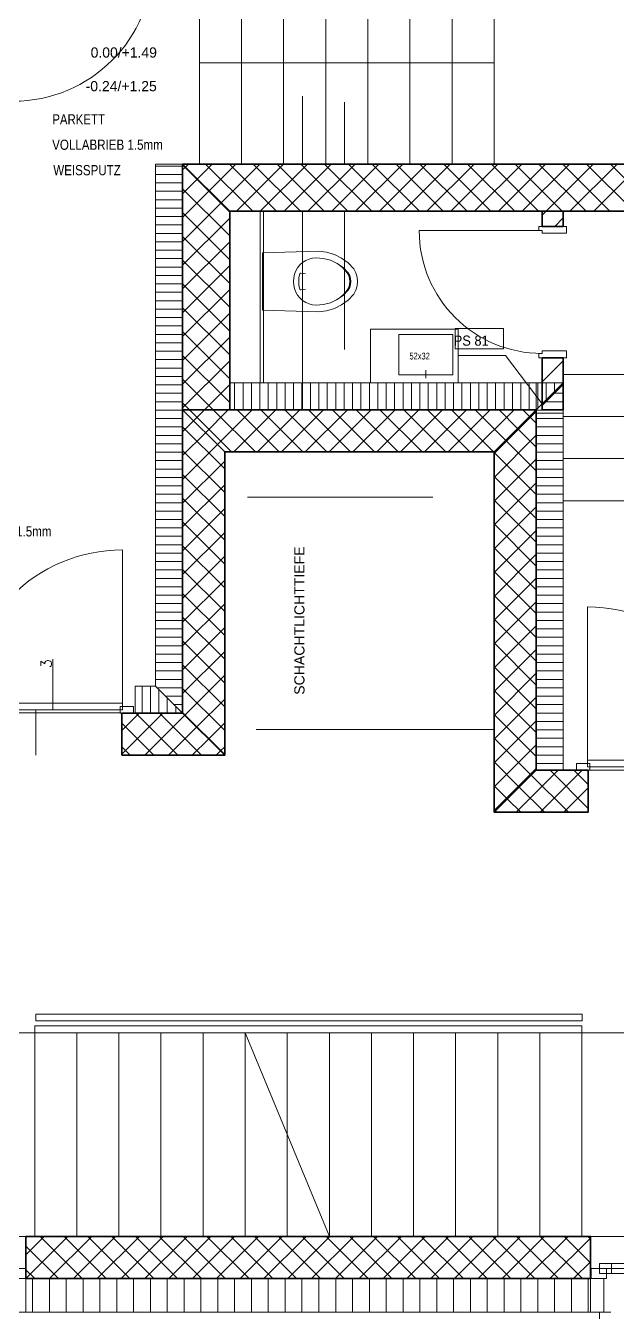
# Model space of a CAD drawing. Header units: millimetres. Extents: x -31387 to 11009, y -10752 to 13648.
# Drawn here: x -2782 to 731, y -5112 to 2532 of the extents above; entities that cross this region are included whole.
import ezdxf
from ezdxf.enums import TextEntityAlignment as Align

# ---------------------------------------------------------------- set-up
doc = ezdxf.new("R2010")
doc.units = ezdxf.units.MM
doc.header["$LTSCALE"] = 100
for name, color, linetype in [('004 Leer - Architekt Sonstiges', 7, 'Continuous'), ('022 Leer - Reserve', 7, 'Continuous'), ('101 Leer - Reserve', 7, 'Continuous')]:
    doc.layers.add(name, color=color, linetype=linetype)
doc.styles.add('Arial', font='arial.ttf')
doc.styles.add('Arial Narrow', font='ARIALN.TTF')
doc.styles.add('tfont1', font='TXT.SHX')

msp = doc.modelspace()

# ---------------------------------------------------------------- linework, layer by layer
at = {"layer": '004 Leer - Architekt Sonstiges', "color": 7, "linetype": 'Continuous', "lineweight": 13}
for p, q in [((-1750.2, 2311.8), (-0.2, 2311.8)), ((-1138.9, 1709.8), (-1138.9, 2114.1)), ((-888.9, 1709.8), (-888.9, 2078.5)), ((-2010.2, -1392.1), (-2010.2, 1709.8)), ((-1850.2, 1698.4), (-2010.2, 1698.4)), ((-1850.2, -1552.1), (-1850.2, 1709.8)), ((-1850.2, 1709.8), (-1850.2, 250)), ((-1850.2, 1709.8), (2889.1, 1709.8)), ((-1850.2, 1705), (-1570.2, 1425)), ((-1850.2, 1675.5), (-1833, 1692.7)), ((-1833, 1692.7), (-1815.9, 1709.8)), ((-1762.3, 1622), (-1674.5, 1709.8)), ((-1713.6, 1709.8), (-1433.6, 1429.8)), ((-1691.6, 1551.2), (-1533, 1709.8)), ((-1620.9, 1480.5), (-1391.6, 1709.8)), ((-1572.2, 1709.8), (-1292.2, 1429.8)), ((-1530.2, 1429.8), (-1250.2, 1709.8)), ((-1430.8, 1709.8), (-1150.8, 1429.8)), ((-1388.8, 1429.8), (-1108.8, 1709.8)), ((-1289.3, 1709.8), (-1009.3, 1429.8)), ((-1247.4, 1429.8), (-967.4, 1709.8)), ((-1147.9, 1709.8), (-867.9, 1429.8)), ((-1105.9, 1429.8), (-825.9, 1709.8)), ((-1006.5, 1709.8), (-726.5, 1429.8)), ((-964.5, 1429.8), (-684.5, 1709.8)), ((-865.1, 1709.8), (-585.1, 1429.8)), ((-823.1, 1429.8), (-543.1, 1709.8)), ((-723.7, 1709.8), (-443.7, 1429.8)), ((-681.7, 1429.8), (-401.7, 1709.8)), ((-582.2, 1709.8), (-302.2, 1429.8)), ((-540.3, 1429.8), (-260.3, 1709.8)), ((-440.8, 1709.8), (-160.8, 1429.8)), ((-398.8, 1429.8), (-118.8, 1709.8)), ((-299.4, 1709.8), (-19.4, 1429.8)), ((-257.4, 1429.8), (22.6, 1709.8)), ((-158, 1709.8), (122, 1429.8)), ((-116, 1429.8), (164, 1709.8)), ((-16.5, 1709.8), (263.5, 1429.8)), ((25.4, 1429.8), (305.4, 1709.8)), ((124.9, 1709.8), (404.9, 1429.8)), ((166.9, 1429.8), (446.9, 1709.8)), ((266.3, 1709.8), (546.3, 1429.8)), ((308.3, 1429.8), (588.3, 1709.8)), ((407.7, 1709.8), (687.7, 1429.8)), ((449.7, 1429.8), (729.7, 1709.8)), ((549.1, 1709.8), (829.1, 1429.8)), ((591.1, 1429.8), (871.1, 1709.8)), ((690.6, 1709.8), (970.6, 1429.8)), ((-1850.2, 1648.4), (-2010.2, 1648.4)), ((-1850.2, 1534.1), (-1762.3, 1622)), ((-1850.2, 1598.4), (-2010.2, 1598.4)), ((-1850.2, 1548.4), (-2010.2, 1548.4)), ((-1850.2, 1563.6), (-1570.2, 1283.6)), ((-1850.2, 1392.7), (-1691.6, 1551.2)), ((-1850.2, 1498.4), (-2010.2, 1498.4)), ((-1850.2, 1251.2), (-1620.9, 1480.5)), ((-1850.2, 1448.4), (-2010.2, 1448.4)), ((-1850.2, 1398.4), (-2010.2, 1398.4)), ((-1850.2, 1422.2), (-1570.2, 1142.2)), ((-1850.2, 1109.8), (-1570.2, 1389.8)), ((-1570.2, 1429.8), (-1570.2, 250)), ((-1570.2, 1429.8), (3169.1, 1429.8)), ((-1138.9, 1429.8), (-1138.9, 250)), ((-888.9, 1429.8), (-888.9, 609.1)), ((285, 1406.5), (308.3, 1429.8)), ((285, 1429.8), (285, 1339.8)), ((359.7, 1339.8), (410, 1390.1)), ((410, 1429.8), (410, 1339.8)), ((-1850.2, 1348.4), (-2010.2, 1348.4)), ((285, 1314.8), (-445, 1314.8)), ((-1850.2, 1298.4), (-2010.2, 1298.4)), ((-1850.2, 1248.4), (-2010.2, 1248.4)), ((-1850.2, 1280.7), (-1570.2, 1000.7)), ((-1850.2, 968.4), (-1570.2, 1248.4)), ((-1850.2, 1198.4), (-2010.2, 1198.4)), ((-1850.2, 1148.4), (-2010.2, 1148.4)), ((-1850.2, 1098.4), (-2010.2, 1098.4)), ((-1850.2, 1139.3), (-1570.2, 859.3)), ((-1850.2, 827), (-1570.2, 1107)), ((-1850.2, 1048.4), (-2010.2, 1048.4)), ((-1850.2, 998.4), (-2010.2, 998.4)), ((-1850.2, 997.9), (-1570.2, 717.9)), ((-1850.2, 948.4), (-2010.2, 948.4)), ((-1850.2, 685.6), (-1570.2, 965.6)), ((-1850.2, 898.4), (-2010.2, 898.4)), ((-1850.2, 848.4), (-2010.2, 848.4)), ((-1850.2, 856.5), (-1570.2, 576.5)), ((-1850.2, 798.4), (-2010.2, 798.4)), ((-1850.2, 544.1), (-1570.2, 824.1)), ((-1850.2, 748.4), (-2010.2, 748.4)), ((-1850.2, 698.4), (-2010.2, 698.4)), ((-1850.2, 715), (-1570.2, 435)), ((-1850.2, 648.4), (-2010.2, 648.4)), ((-1850.2, 402.7), (-1570.2, 682.7)), ((-1850.2, 598.4), (-2010.2, 598.4)), ((-1850.2, 548.4), (-2010.2, 548.4)), ((-1850.2, 573.6), (-1570.2, 293.6)), ((-1850.2, 261.3), (-1570.2, 541.3)), ((285, 558), (286.8, 559.8)), ((285, 559.8), (285, 250)), ((285, 416.6), (410, 541.6)), ((410, 559.8), (410, 250)), ((-1850.2, 498.4), (-2010.2, 498.4)), ((-406.1, 438.3), (-406.1, 486.5)), ((-1850.2, 448.4), (-2010.2, 448.4)), ((-1850.2, 398.4), (-2010.2, 398.4)), ((-1850.2, 432.2), (-1668, 250)), ((-1720.1, 250), (-1570.2, 399.9)), ((-1570.2, 410), (410, 410)), ((-1541.1, 250), (-1541.1, 410)), ((-1491.1, 250), (-1491.1, 410)), ((-1441.1, 250), (-1441.1, 410)), ((-1391.1, 250), (-1391.1, 410)), ((-1341.1, 250), (-1341.1, 410)), ((-1291.1, 250), (-1291.1, 410)), ((-1241.1, 250), (-1241.1, 410)), ((-1191.1, 250), (-1191.1, 410)), ((-1141.1, 250), (-1141.1, 410)), ((-1091.1, 250), (-1091.1, 410)), ((-1041.1, 250), (-1041.1, 410)), ((-991.1, 250), (-991.1, 410)), ((-941.1, 250), (-941.1, 410)), ((-891.1, 250), (-891.1, 410)), ((-841.1, 250), (-841.1, 410)), ((-791.1, 250), (-791.1, 410)), ((-741.1, 250), (-741.1, 410)), ((-691.1, 250), (-691.1, 410)), ((-641.1, 250), (-641.1, 410)), ((-591.1, 250), (-591.1, 410)), ((-541.1, 250), (-541.1, 410)), ((-491.1, 250), (-491.1, 410)), ((-441.1, 250), (-441.1, 410)), ((-391.1, 250), (-391.1, 410)), ((-341.1, 250), (-341.1, 410)), ((-291.1, 250), (-291.1, 410)), ((-241.1, 250), (-241.1, 410)), ((-191.1, 250), (-191.1, 410)), ((-141.1, 250), (-141.1, 410)), ((-91.1, 250), (-91.1, 410)), ((-41.1, 250), (-41.1, 410)), ((8.9, 250), (8.9, 410)), ((58.9, 250), (58.9, 410)), ((108.9, 250), (108.9, 410)), ((158.9, 250), (158.9, 410)), ((208.9, 250), (208.9, 410)), ((258.9, 258.9), (258.9, 410)), ((285, 275.2), (410, 400.2)), ((308.9, 308.9), (308.9, 410)), ((358.9, 358.9), (358.9, 410)), ((410, 398.4), (398.4, 398.4)), ((408.9, 408.9), (408.9, 410)), ((410, -1891.4), (410, 410)), ((-1850.2, 348.4), (-2010.2, 348.4)), ((410, 348.4), (348.4, 348.4)), ((-1850.2, 298.4), (-2010.2, 298.4)), ((-1850.2, 248.4), (-2010.2, 248.4)), ((-1850.2, 290.8), (-1809.4, 250)), ((-1850.2, 250), (250, 250)), ((-1850.2, 250), (-1850.2, -1552.1)), ((-1809.4, 250), (-1559.4, 0)), ((-1785.1, 184.9), (-1720.1, 250)), ((-1714.4, 114.2), (-1578.7, 250)), ((-1668, 250), (-1418, 0)), ((-1643.7, 43.5), (-1437.2, 250)), ((-1578.7, 250), (-1570.2, 258.5)), ((-1570.2, 250), (250, 250)), ((-1545.8, 0), (-1295.8, 250)), ((-1526.6, 250), (-1276.6, 0)), ((-1404.4, 0), (-1154.4, 250)), ((-1385.2, 250), (-1135.2, 0)), ((-1263, 0), (-1013, 250)), ((-1243.7, 250), (-993.7, 0)), ((-1121.5, 0), (-871.5, 250)), ((-1102.3, 250), (-852.3, 0)), ((-980.1, 0), (-730.1, 250)), ((-960.9, 250), (-710.9, 0)), ((-838.7, 0), (-588.7, 250)), ((-819.5, 250), (-569.5, 0)), ((-697.3, 0), (-447.3, 250)), ((-678, 250), (-428, 0)), ((-555.9, 0), (-305.9, 250)), ((-536.6, 250), (-286.6, 0)), ((-414.4, 0), (-164.4, 250)), ((-395.2, 250), (-145.2, 0)), ((-273, 0), (-23, 250)), ((-253.8, 250), (-3.8, 0)), ((-131.6, 0), (118.4, 250)), ((-112.4, 250), (68.8, 68.8)), ((0, -9.8), (250, 240.2)), ((29.1, 250), (139.5, 139.5)), ((170.5, 250), (210.2, 210.2)), ((250, 250), (250, -1891.4)), ((250, -1891.4), (250, 250)), ((410, 248.4), (250, 248.4)), ((410, 298.4), (298.4, 298.4)), ((401.2, 250), (410, 258.8)), ((-1850.2, 198.4), (-2010.2, 198.4)), ((-1850.2, 119.9), (-1785.1, 184.9)), ((210.2, 210.2), (250, 170.5)), ((410, 198.4), (250, 198.4)), ((-1850.2, 148.4), (-2010.2, 148.4)), ((-1850.2, 98.4), (-2010.2, 98.4)), ((-1850.2, 149.4), (-1600.2, -100.6)), ((-1850.2, -21.5), (-1714.4, 114.2)), ((0, -151.2), (250, 98.8)), ((139.5, 139.5), (250, 29.1)), ((410, 148.4), (250, 148.4)), ((410, 98.4), (250, 98.4)), ((-1850.2, 48.4), (-2010.2, 48.4)), ((-1850.2, -163), (-1643.7, 43.5)), ((-1850.2, 7.9), (-1600.2, -242.1)), ((-1600.2, 0), (0, 0)), ((-1600.2, 0), (-1600.2, -1802.1)), ((0, 0), (0, -2141.4)), ((68.8, 68.8), (250, -112.4)), ((410, 48.4), (250, 48.4)), ((-1850.2, -1.6), (-2010.2, -1.6)), ((-1850.2, -51.6), (-2010.2, -51.6)), ((-1850.2, -304.4), (-1600.2, -54.4)), ((0, -3.8), (250, -253.8)), ((0, -292.7), (250, -42.7)), ((410, -1.6), (250, -1.6)), ((410, -51.6), (250, -51.6)), ((-1850.2, -101.6), (-2010.2, -101.6)), ((-1850.2, -151.6), (-2010.2, -151.6)), ((-1850.2, -133.5), (-1600.2, -383.5)), ((0, -145.2), (250, -395.2)), ((410, -101.6), (250, -101.6)), ((410, -151.6), (250, -151.6)), ((-1850.2, -201.6), (-2010.2, -201.6)), ((-1850.2, -445.8), (-1600.2, -195.8)), ((0, -434.1), (250, -184.1)), ((410, -201.6), (250, -201.6)), ((-1850.2, -251.6), (-2010.2, -251.6)), ((-1850.2, -301.6), (-2010.2, -301.6)), ((-1850.2, -274.9), (-1600.2, -524.9)), ((-364.9, -268.6), (-1464.8, -268.6)), ((0, -286.6), (250, -536.6)), ((410, -251.6), (250, -251.6)), ((410, -301.6), (250, -301.6)), ((-1850.2, -351.6), (-2010.2, -351.6)), ((-1850.2, -587.2), (-1600.2, -337.2)), ((0, -575.5), (250, -325.5)), ((410, -351.6), (250, -351.6)), ((-1850.2, -401.6), (-2010.2, -401.6)), ((-1850.2, -451.6), (-2010.2, -451.6)), ((-1850.2, -416.3), (-1600.2, -666.3)), ((0, -428), (250, -678)), ((410, -401.6), (250, -401.6)), ((410, -451.6), (250, -451.6)), ((-1850.2, -501.6), (-2010.2, -501.6)), ((-1850.2, -728.7), (-1600.2, -478.7)), ((0, -716.9), (250, -466.9)), ((410, -501.6), (250, -501.6)), ((-1850.2, -551.6), (-2010.2, -551.6)), ((-1850.2, -601.6), (-2010.2, -601.6)), ((-1850.2, -557.7), (-1600.2, -807.7)), ((0, -569.5), (250, -819.5)), ((0, -858.4), (250, -608.4)), ((410, -551.6), (250, -551.6)), ((410, -601.6), (250, -601.6)), ((-1850.2, -651.6), (-2010.2, -651.6)), ((-1850.2, -870.1), (-1600.2, -620.1)), ((410, -651.6), (250, -651.6)), ((-1850.2, -701.6), (-2010.2, -701.6)), ((-1850.2, -751.6), (-2010.2, -751.6)), ((-1850.2, -699.2), (-1600.2, -949.2)), ((-1850.2, -1011.5), (-1600.2, -761.5)), ((0, -710.9), (250, -960.9)), ((0, -999.8), (250, -749.8)), ((410, -701.6), (250, -701.6)), ((410, -751.6), (250, -751.6)), ((-1850.2, -801.6), (-2010.2, -801.6)), ((-1850.2, -840.6), (-1600.2, -1090.6)), ((410, -801.6), (250, -801.6)), ((-1850.2, -851.6), (-2010.2, -851.6)), ((-1850.2, -901.6), (-2010.2, -901.6)), ((-1850.2, -1152.9), (-1600.2, -902.9)), ((0, -852.3), (250, -1102.3)), ((0, -1141.2), (250, -891.2)), ((410, -851.6), (250, -851.6)), ((410, -901.6), (250, -901.6)), ((-1850.2, -951.6), (-2010.2, -951.6)), ((-1850.2, -982), (-1600.2, -1232)), ((0, -993.7), (250, -1243.7)), ((410, -951.6), (250, -951.6)), ((-1850.2, -1001.6), (-2010.2, -1001.6)), ((-1850.2, -1051.6), (-2010.2, -1051.6)), ((-1850.2, -1294.3), (-1600.2, -1044.3)), ((0, -1282.6), (250, -1032.6)), ((410, -1001.6), (250, -1001.6)), ((410, -1051.6), (250, -1051.6)), ((-1850.2, -1101.6), (-2010.2, -1101.6)), ((-1850.2, -1123.4), (-1600.2, -1373.4)), ((0, -1135.2), (250, -1385.2)), ((410, -1101.6), (250, -1101.6)), ((-1850.2, -1151.6), (-2010.2, -1151.6)), ((-1850.2, -1201.6), (-2010.2, -1201.6)), ((-1850.2, -1435.8), (-1600.2, -1185.8)), ((0, -1424), (250, -1174)), ((410, -1151.6), (250, -1151.6)), ((410, -1201.6), (250, -1201.6)), ((-2621.2, -1532.1), (-2621.2, -1232.1)), ((-1850.2, -1251.6), (-2010.2, -1251.6)), ((-1850.2, -1264.8), (-1600.2, -1514.8)), ((0, -1276.6), (250, -1526.6)), ((410, -1251.6), (250, -1251.6)), ((-1850.2, -1301.6), (-2010.2, -1301.6)), ((-1850.2, -1351.6), (-2010.2, -1351.6)), ((-1837.7, -1564.7), (-1600.2, -1327.2)), ((0, -1565.5), (250, -1315.5)), ((410, -1301.6), (250, -1301.6)), ((410, -1351.6), (250, -1351.6)), ((-2131.2, -1392.1), (-2010.2, -1392.1)), ((-2131.2, -1552.1), (-2131.2, -1392.1)), ((-2131.2, -1552.1), (-2131.2, -1392.1)), ((-2091.1, -1552.1), (-2091.1, -1392.1)), ((-2041.1, -1552.1), (-2041.1, -1392.1)), ((-1850.2, -1401.6), (-2000.7, -1401.6)), ((-1991.1, -1552.1), (-1991.1, -1411.2)), ((-1850.2, -1451.6), (-1950.7, -1451.6)), ((-1850.2, -1406.3), (-1600.2, -1656.3)), ((0, -1418), (250, -1668)), ((410, -1401.6), (250, -1401.6)), ((410, -1451.6), (250, -1451.6)), ((-1941.1, -1552.1), (-1941.1, -1461.2)), ((-1850.2, -1501.6), (-1900.7, -1501.6)), ((-1891.1, -1552.1), (-1891.1, -1511.2)), ((-1767, -1635.4), (-1600.2, -1468.6)), ((0, -1706.9), (250, -1456.9)), ((410, -1501.6), (250, -1501.6)), ((-3236.2, -1550), (-2216.2, -1550)), ((-2221.2, -1532.1), (-3121.2, -1532.1)), ((-2721.2, -1532.1), (-2721.2, -1802.1)), ((-2211.2, -1655.3), (-2108, -1552.1)), ((-2211.2, -1796.8), (-1966.6, -1552.1)), ((-2211.2, -1552.1), (-1850.2, -1552.1)), ((-2131.2, -1552.1), (-1850.2, -1552.1)), ((-2128.6, -1552.1), (-1878.6, -1802.1)), ((-2075.1, -1802.1), (-1837.7, -1564.7)), ((-1987.2, -1552.1), (-1737.2, -1802.1)), ((-1850.2, -1551.6), (-1850.7, -1551.6)), ((-1850.2, -1547.7), (-1600.2, -1797.7)), ((0, -1559.4), (250, -1809.4)), ((0, -1848.3), (250, -1598.3)), ((410, -1551.6), (250, -1551.6)), ((410, -1601.6), (250, -1601.6)), ((-2211.2, -1611), (-2020, -1802.1)), ((-1933.7, -1802.1), (-1767, -1635.4)), ((-1696.2, -1706.1), (-1600.2, -1610)), ((-1413.7, -1650), (0, -1650)), ((410, -1651.6), (250, -1651.6)), ((-2211.2, -1752.4), (-2161.5, -1802.1)), ((-1792.3, -1802.1), (-1696.2, -1706.1)), ((-1625.5, -1776.8), (-1600.2, -1751.4)), ((0, -1700.8), (220.3, -1921.1)), ((0, -1989.7), (250, -1739.7)), ((410, -1701.6), (250, -1701.6)), ((410, -1751.6), (250, -1751.6)), ((-2211.2, -1802.1), (-1600.2, -1802.1)), ((-1650.9, -1802.1), (-1625.5, -1776.8)), ((410, -1801.6), (250, -1801.6)), ((0, -1842.3), (149.6, -1991.8)), ((0, -2131.1), (250, -1881.1)), ((131.2, -2141.4), (381.2, -1891.4)), ((410, -1851.6), (250, -1851.6)), ((250, -1891.4), (559.1, -1891.4)), ((272.6, -2141.4), (522.6, -1891.4)), ((332, -1891.4), (559.1, -2118.5)), ((473.4, -1891.4), (559.1, -1977.1)), ((559.1, -1891.4), (1479.1, -1891.4)), ((1469.1, -1871.4), (569.1, -1871.4)), ((0, -1983.7), (78.9, -2062.5)), ((220.3, -1921.1), (440.6, -2141.4)), ((78.9, -2062.5), (157.7, -2141.4)), ((149.6, -1991.8), (299.1, -2141.4)), ((414, -2141.4), (559.1, -1996.3)), ((0, -2125.1), (8.1, -2133.2)), ((8.1, -2133.2), (16.3, -2141.4)), ((555.4, -2141.4), (559.1, -2137.7)), ((0, -2141.4), (559.1, -2141.4)), ((-1478.6, -3451.1), (-978.6, -4662.1)), ((-2780.5, -4770.2), (-2672.4, -4662.1)), ((-2780.5, -4911.6), (-2531, -4662.1)), ((571.4, -4662.1), (-2780.5, -4662.1)), ((-2695.6, -4662.1), (-2445.6, -4912.1)), ((-2639.6, -4912.1), (-2389.6, -4662.1)), ((-2554.1, -4662.1), (-2304.1, -4912.1)), ((-2498.1, -4912.1), (-2248.1, -4662.1)), ((-2412.7, -4662.1), (-2162.7, -4912.1)), ((-2356.7, -4912.1), (-2106.7, -4662.1)), ((-2271.3, -4662.1), (-2021.3, -4912.1)), ((-2215.3, -4912.1), (-1965.3, -4662.1)), ((-2129.9, -4662.1), (-1879.9, -4912.1)), ((-2073.9, -4912.1), (-1823.9, -4662.1)), ((-1988.5, -4662.1), (-1738.5, -4912.1)), ((-1932.4, -4912.1), (-1682.4, -4662.1)), ((-1847, -4662.1), (-1597, -4912.1)), ((-1791, -4912.1), (-1541, -4662.1)), ((-1705.6, -4662.1), (-1455.6, -4912.1)), ((-1649.6, -4912.1), (-1399.6, -4662.1)), ((-1564.2, -4662.1), (-1314.2, -4912.1)), ((-1508.2, -4912.1), (-1258.2, -4662.1)), ((-1422.8, -4662.1), (-1172.8, -4912.1)), ((-1366.8, -4912.1), (-1116.8, -4662.1)), ((-1281.4, -4662.1), (-1031.4, -4912.1)), ((-1225.3, -4912.1), (-975.3, -4662.1)), ((-1139.9, -4662.1), (-889.9, -4912.1)), ((-1083.9, -4912.1), (-833.9, -4662.1)), ((-998.5, -4662.1), (-748.5, -4912.1)), ((-942.5, -4912.1), (-692.5, -4662.1)), ((-857.1, -4662.1), (-607.1, -4912.1)), ((-801.1, -4912.1), (-551.1, -4662.1)), ((-715.7, -4662.1), (-465.7, -4912.1)), ((-659.7, -4912.1), (-409.7, -4662.1)), ((-574.3, -4662.1), (-324.3, -4912.1)), ((-518.2, -4912.1), (-268.2, -4662.1)), ((-432.8, -4662.1), (-182.8, -4912.1)), ((-376.8, -4912.1), (-126.8, -4662.1)), ((-291.4, -4662.1), (-41.4, -4912.1)), ((-235.4, -4912.1), (14.6, -4662.1)), ((-150, -4662.1), (100, -4912.1)), ((-94, -4912.1), (156, -4662.1)), ((-8.6, -4662.1), (241.4, -4912.1)), ((47.5, -4912.1), (297.5, -4662.1)), ((132.9, -4662.1), (382.9, -4912.1)), ((188.9, -4912.1), (438.9, -4662.1)), ((274.3, -4662.1), (524.3, -4912.1)), ((415.7, -4662.1), (571.4, -4817.8)), ((557.1, -4662.1), (571.4, -4676.4)), ((-2780.5, -4718.6), (-2587, -4912.1)), ((330.3, -4912.1), (571.4, -4671.1)), ((471.7, -4912.1), (571.4, -4812.5)), ((-2780.5, -4860), (-2728.4, -4912.1)), ((696.4, -4882.1), (696.4, -4822.1)), ((1606.4, -4852.1), (696.4, -4852.1)), ((-2860.5, -4912.1), (-2780.5, -4912.1)), ((571.4, -4912.1), (-2780.5, -4912.1)), ((-2741.1, -4912.1), (-2741.1, -5112.1)), ((-2641.1, -4912.1), (-2641.1, -5112.1)), ((-2541.1, -4912.1), (-2541.1, -5112.1)), ((-2441.1, -4912.1), (-2441.1, -5112.1)), ((-2341.1, -4912.1), (-2341.1, -5112.1)), ((-2241.1, -4912.1), (-2241.1, -5112.1)), ((-2141.1, -4912.1), (-2141.1, -5112.1)), ((-2041.1, -4912.1), (-2041.1, -5112.1)), ((-1941.1, -4912.1), (-1941.1, -5112.1)), ((-1841.1, -4912.1), (-1841.1, -5112.1)), ((-1741.1, -4912.1), (-1741.1, -5112.1)), ((-1641.1, -4912.1), (-1641.1, -5112.1)), ((-1541.1, -4912.1), (-1541.1, -5112.1)), ((-1441.1, -4912.1), (-1441.1, -5112.1)), ((-1341.1, -4912.1), (-1341.1, -5112.1)), ((-1241.1, -4912.1), (-1241.1, -5112.1)), ((-1141.1, -4912.1), (-1141.1, -5112.1)), ((-1041.1, -4912.1), (-1041.1, -5112.1)), ((-941.1, -4912.1), (-941.1, -5112.1)), ((-841.1, -4912.1), (-841.1, -5112.1)), ((-741.1, -4912.1), (-741.1, -5112.1)), ((-641.1, -4912.1), (-641.1, -5112.1)), ((-541.1, -4912.1), (-541.1, -5112.1)), ((-441.1, -4912.1), (-441.1, -5112.1)), ((-341.1, -4912.1), (-341.1, -5112.1)), ((-241.1, -4912.1), (-241.1, -5112.1)), ((-141.1, -4912.1), (-141.1, -5112.1)), ((-41.1, -4912.1), (-41.1, -5112.1)), ((58.9, -4912.1), (58.9, -5112.1)), ((158.9, -4912.1), (158.9, -5112.1)), ((258.9, -4912.1), (258.9, -5112.1)), ((358.9, -4912.1), (358.9, -5112.1)), ((458.9, -4912.1), (458.9, -5112.1)), ((558.9, -4912.1), (558.9, -5112.1)), ((651.4, -4912.1), (571.4, -4912.1)), ((651.4, -5112.1), (651.4, -4912.1)), ((651.4, -5112.1), (651.4, -4912.1)), ((-2780.5, -5112.1), (-2860.5, -5112.1)), ((-2780.5, -5112.1), (-2860.5, -5112.1)), ((571.4, -5112.1), (-2780.5, -5112.1)), ((571.4, -5112.1), (-2780.5, -5112.1)), ((571.4, -5112.1), (651.4, -5112.1)), ((571.4, -5112.1), (651.4, -5112.1)), ((651.4, -5112.1), (626.4, -5112.1)), ((651.4, -5112.1), (693.4, -5112.1))]:
    msp.add_line(p, q, dxfattribs=at)
at = {"layer": '004 Leer - Architekt Sonstiges', "color": 18, "linetype": 'Continuous', "lineweight": 13, "true_color": 0x000000}
for p, q in [((-1850.2, 1709.8), (-2010.2, 1709.8)), ((-2010.2, 1709.8), (-2010.2, -1392.1)), ((-1850.2, -1552.1), (-1850.2, 1709.8)), ((-1570.2, 1429.8), (-1850.2, 1709.8)), ((-1850.2, 1709.8), (-1850.2, 250)), ((-1850.2, 1709.8), (-1570.2, 1429.8)), ((2889.1, 1709.8), (-1850.2, 1709.8)), ((-1570.2, 250), (-1570.2, 1429.8)), ((-1570.2, 1429.8), (3169.1, 1429.8)), ((410, 1429.8), (285, 1429.8)), ((285, 1429.8), (285, 1339.8)), ((410, 1339.8), (410, 1429.8)), ((285, 1339.8), (410, 1339.8)), ((-734.5, 730), (-214.5, 730)), ((-734.5, 410), (-734.5, 730)), ((-566.1, 698.4), (-246.1, 698.4)), ((-566.1, 458.4), (-566.1, 698.4)), ((-246.1, 698.4), (-246.1, 458.4)), ((56.4, 732.6), (-231.9, 732.6)), ((-231.9, 732.6), (-231.9, 611.9)), ((-214.5, 730), (-214.5, 410)), ((56.4, 611.9), (56.4, 732.6)), ((-231.9, 611.9), (56.4, 611.9)), ((410, 559.8), (285, 559.8)), ((285, 559.8), (285, 250)), ((410, 250), (410, 559.8)), ((-1570.2, 410), (-1570.2, 250)), ((410, 410), (-1570.2, 410)), ((-214.5, 410), (-734.5, 410)), ((-246.1, 458.4), (-566.1, 458.4)), ((250, 250), (410, 410)), ((410, 410), (250, 250)), ((410, -1891.4), (410, 410)), ((-1850.2, 250), (-1600.2, 0)), ((250, 250), (-1850.2, 250)), ((-1600.2, 0), (-1850.2, 250)), ((-1850.2, 250), (-1850.2, -1552.1)), ((-1850.2, 250), (-1570.2, 250)), ((-1570.2, 250), (250, 250)), ((0, 0), (250, 250)), ((250, 250), (0, 0)), ((250, -1891.4), (250, 250)), ((250, 250), (250, -1891.4)), ((285, 250), (410, 250)), ((-1600.2, 0), (0, 0)), ((-1600.2, -1802.1), (-1600.2, 0)), ((0, 0), (0, -2141.4)), ((-2131.2, -1392.1), (-2131.2, -1552.1)), ((-2010.2, -1392.1), (-2131.2, -1392.1)), ((-1850.2, -1552.1), (-2010.2, -1392.1)), ((-2010.2, -1392.1), (-1850.2, -1552.1)), ((-2211.2, -1552.1), (-2211.2, -1802.1)), ((-1850.2, -1552.1), (-2211.2, -1552.1)), ((-2131.2, -1552.1), (-1850.2, -1552.1)), ((-1600.2, -1802.1), (-1850.2, -1552.1)), ((-1850.2, -1552.1), (-1600.2, -1802.1)), ((-2211.2, -1802.1), (-1600.2, -1802.1)), ((0, -2141.4), (250, -1891.4)), ((250, -1891.4), (0, -2141.4)), ((559.1, -1891.4), (250, -1891.4)), ((250, -1891.4), (410, -1891.4)), ((559.1, -2141.4), (559.1, -1891.4)), ((0, -2141.4), (559.1, -2141.4)), ((-2721.3, -3341.4), (522, -3341.4)), ((-2721.3, -3381.4), (-2721.3, -3341.4)), ((522, -3341.4), (522, -3381.4)), ((-2728.6, -3411.1), (521.4, -3411.1)), ((-2728.6, -3451.1), (-2728.6, -3411.1)), ((522, -3381.4), (-2721.3, -3381.4)), ((521.4, -3411.1), (521.4, -3451.1)), ((521.4, -3451.1), (-2728.6, -3451.1)), ((-2780.5, -4662.1), (-3940.5, -4662.1)), ((571.4, -4662.1), (-2780.5, -4662.1)), ((-2780.5, -4662.1), (-2780.5, -4912.1)), ((-2780.5, -4852.1), (-2780.5, -4662.1)), ((571.4, -4912.1), (571.4, -4662.1)), ((1731.4, -4662.1), (571.4, -4662.1)), ((571.4, -4662.1), (571.4, -4852.1)), ((-3940.5, -4852.1), (-2780.5, -4852.1)), ((571.4, -4852.1), (1731.4, -4852.1)), ((666.4, -4852.1), (576.4, -4852.1)), ((576.4, -4852.1), (576.4, -4912.1)), ((626.4, -4882.1), (626.4, -4822.1)), ((626.4, -4822.1), (1676.4, -4822.1)), ((1676.4, -4882.1), (626.4, -4882.1)), ((666.4, -4912.1), (666.4, -4852.1)), ((-2860.5, -4912.1), (-2780.5, -4912.1)), ((571.4, -4912.1), (-2780.5, -4912.1)), ((-2780.5, -4912.1), (-2780.5, -5112.1)), ((-2780.5, -4912.1), (571.4, -4912.1)), ((-2780.5, -4912.1), (-2780.5, -5112.1)), ((571.4, -5112.1), (571.4, -4912.1)), ((651.4, -4912.1), (571.4, -4912.1)), ((571.4, -4912.1), (571.4, -5112.1)), ((576.4, -4912.1), (666.4, -4912.1)), ((651.4, -5112.1), (651.4, -4912.1)), ((-2780.5, -5112.1), (-2860.5, -5112.1)), ((-2780.5, -5112.1), (571.4, -5112.1)), ((571.4, -5112.1), (651.4, -5112.1))]:
    msp.add_line(p, q, dxfattribs=at)
at = {"layer": '004 Leer - Architekt Sonstiges', "color": 7, "linetype": 'Continuous', "lineweight": 18}
for p, q in [((-2010.2, -1392.1), (-2010.2, 1709.8)), ((-1850.2, 1709.8), (-2010.2, 1709.8)), ((-1850.2, -1552.1), (-1850.2, 1709.8)), ((-1570.2, 410), (410, 410)), ((410, -1891.4), (410, 410)), ((-1570.2, 250), (250, 250)), ((250, -1891.4), (250, 250)), ((-2206.2, -1512.1), (-2206.2, -582.1)), ((554.1, -1851.4), (554.1, -921.4)), ((-2131.2, -1392.1), (-2010.2, -1392.1)), ((-2131.2, -1552.1), (-1850.2, -1552.1))]:
    msp.add_line(p, q, dxfattribs=at)
at = {"layer": '004 Leer - Architekt Sonstiges', "color": 7, "linetype": 'Continuous', "lineweight": 35}
for p, q in [((-1850.2, 1709.8), (-1850.2, 250)), ((-1850.2, 1709.8), (2889.1, 1709.8)), ((-1570.2, 1429.8), (-1570.2, 250)), ((-1570.2, 1429.8), (3169.1, 1429.8)), ((285, 1429.8), (285, 1339.8)), ((410, 1429.8), (410, 1339.8)), ((285, 1339.8), (410, 1339.8)), ((285, 559.8), (285, 250)), ((285, 559.8), (410, 559.8)), ((410, 559.8), (410, 250)), ((-1850.2, 250), (250, 250)), ((-1850.2, 250), (-1850.2, -1552.1)), ((-1850.2, 250), (-1570.2, 250)), ((250, 250), (250, -1891.4)), ((285, 250), (410, 250)), ((-1600.2, 0), (0, 0)), ((-1600.2, 0), (-1600.2, -1802.1)), ((0, 0), (0, -2141.4)), ((-2211.2, -1552.1), (-1850.2, -1552.1)), ((-2211.2, -1552.1), (-2211.2, -1802.1)), ((-2211.2, -1552.1), (-2211.2, -1802.1)), ((-2211.2, -1802.1), (-1600.2, -1802.1)), ((250, -1891.4), (559.1, -1891.4)), ((559.1, -1891.4), (559.1, -2141.4)), ((559.1, -1891.4), (559.1, -2141.4)), ((0, -2141.4), (559.1, -2141.4)), ((571.4, -4662.1), (-2780.5, -4662.1)), ((-2780.5, -4662.1), (-2780.5, -4912.1)), ((571.4, -4662.1), (571.4, -4912.1)), ((571.4, -4912.1), (-2780.5, -4912.1))]:
    msp.add_line(p, q, dxfattribs=at)
at = {"layer": '004 Leer - Architekt Sonstiges', "color": 18, "linetype": 'Continuous', "lineweight": 18, "true_color": 0x000000}
for p, q in [((-3136.2, -1492.1), (-2206.2, -1492.1)), ((-2221.2, -1552.1), (-2221.2, -1512.1)), ((-2221.2, -1512.1), (-2141.2, -1512.1)), ((-2206.2, -1492.1), (-2206.2, -1532.1)), ((-2141.2, -1512.1), (-2141.2, -1552.1)), ((-2206.2, -1532.1), (-3136.2, -1532.1)), ((-2141.2, -1552.1), (-2221.2, -1552.1)), ((554.1, -1871.4), (554.1, -1831.4)), ((554.1, -1831.4), (1484.1, -1831.4)), ((489.1, -1891.4), (489.1, -1851.4)), ((489.1, -1851.4), (569.1, -1851.4)), ((569.1, -1891.4), (489.1, -1891.4)), ((1484.1, -1871.4), (554.1, -1871.4)), ((569.1, -1851.4), (569.1, -1891.4))]:
    msp.add_line(p, q, dxfattribs=at)
at = {"layer": '004 Leer - Architekt Sonstiges', "color": 7, "linetype": 'Continuous', "lineweight": 13}
for points in [[(-3.2, 2312.6), (-0.2, 2311.8), (-3.2, 2311)], [(265, 1339.8), (265, 1314.8), (285, 1314.8), (285, 1299.8), (430, 1299.8), (430, 1339.8)], [(-833.8, 937.3), (-833.8, 937.3), (-833.8, 937.3), (-867.2, 902.6), (-905.9, 874), (-949, 852.5), (-995.1, 838.6), (-1042.9, 832.7), (-1042.9, 832.7), (-1042.9, 832.7), (-1042.9, 832.7), (-1375.1, 842.7), (-1375.1, 842.7), (-1375.1, 1182.7), (-1375.1, 1182.7), (-1042.9, 1192.7), (-1042.9, 1192.7), (-995.1, 1186.8), (-949, 1173), (-905.9, 1151.4), (-867.2, 1122.9), (-833.8, 1088.1), (-833.8, 1088.1), (-821.4, 1064.6), (-813.7, 1039.2), (-811.1, 1012.7), (-813.7, 986.2), (-821.4, 960.8)], [(-1190.7, 1012.7), (-1189.8, 1034.2), (-1185.4, 1055.3), (-1177.7, 1075.5), (-1167, 1094.2), (-1153.4, 1110.9), (-1153.4, 1110.9), (-1153.4, 1110.9), (-1137.3, 1125.2), (-1119.2, 1136.8), (-1099.4, 1145.4), (-1078.5, 1150.7), (-1057, 1152.7), (-1057, 1152.7), (-1057, 1152.7), (-1057, 1152.7), (-1013.7, 1149.5), (-971.7, 1138.7), (-932.2, 1120.4), (-896.7, 1095.4), (-866.2, 1064.5), (-866.2, 1064.5), (-866.2, 1064.5), (-857.9, 1048.3), (-852.8, 1030.8), (-851.1, 1012.7), (-852.8, 994.6), (-857.9, 977.1), (-866.2, 960.9), (-866.2, 960.9), (-866.2, 960.9), (-896.7, 930), (-932.2, 905), (-971.7, 886.8), (-1013.7, 875.9), (-1057, 872.7), (-1057, 872.7), (-1057, 872.7), (-1078.5, 874.7), (-1099.4, 880), (-1119.2, 888.6), (-1137.3, 900.2), (-1153.4, 914.6), (-1153.4, 914.6), (-1167, 931.3), (-1177.7, 949.9), (-1185.4, 970.1), (-1189.8, 991.2)], [(-734.5, 730), (-214.5, 730), (-214.5, 410), (-734.5, 410)], [(-566.1, 698.4), (-246.1, 698.4), (-246.1, 458.4), (-566.1, 458.4)], [(265, 559.8), (265, 584.8), (285, 584.8), (285, 599.8), (430, 599.8), (430, 559.8)], [(-2721.3, -3341.4), (522, -3341.4), (522, -3381.4), (-2721.3, -3381.4)], [(-2728.6, -3411.1), (521.4, -3411.1), (521.4, -3451.1), (-2728.6, -3451.1)], [(576.4, -4912.1), (666.4, -4912.1), (666.4, -4852.1), (576.4, -4852.1)], [(1676.4, -4882.1), (626.4, -4882.1), (626.4, -4822.1), (1676.4, -4822.1)]]:
    msp.add_lwpolyline(points, close=True, dxfattribs=at)
for points in [[(-934, 1121.4), (-900.3, 1096), (-872.2, 1064.5), (-872.2, 1064.5), (-872.2, 1064.5), (-863.9, 1048.3), (-858.8, 1030.8), (-857.1, 1012.7), (-858.8, 994.6), (-863.9, 977.1), (-872.2, 960.9), (-872.2, 960.9), (-872.2, 960.9), (-890.9, 938.7), (-912.3, 919.2), (-936.2, 902.7)], [(-1120.8, 1057.7), (-1148.7, 1062), (-1148.7, 1062), (-1149.6, 1062.1), (-1150.5, 1062), (-1151.4, 1061.7), (-1152.2, 1061.3), (-1152.2, 1061.3), (-1152.9, 1060.8), (-1153.5, 1060.1), (-1154, 1059.3), (-1154.3, 1058.5), (-1154.3, 1058.5), (-1159.1, 1035.8), (-1160.7, 1012.7), (-1160.7, 1012.7), (-1159.1, 989.6), (-1154.3, 966.9), (-1154.3, 966.9), (-1154, 966.1), (-1153.5, 965.3), (-1152.9, 964.7), (-1152.2, 964.1), (-1152.2, 964.1), (-1151.4, 963.7), (-1150.5, 963.4), (-1149.6, 963.3), (-1148.7, 963.4), (-1120.8, 967.7)], [(-216.5, 573.1), (68, 573.1), (285, 285)], [(-2780.5, -4852.1), (-2780.5, -4662.1), (-3940.5, -4662.1), (-3940.5, -4852.1)], [(1731.4, -4852.1), (1731.4, -4662.1), (571.4, -4662.1), (571.4, -4852.1)], [(1636.4, -4882.1), (1636.4, -4912.1), (1651.4, -4912.1), (1651.4, -5112.1), (1676.4, -5112.1), (1676.4, -5162.1), (626.4, -5162.1), (626.4, -5112.1), (651.4, -5112.1), (651.4, -4912.1), (666.4, -4912.1), (666.4, -4882.1)]]:
    msp.add_lwpolyline(points, dxfattribs=at)
at = {"layer": '004 Leer - Architekt Sonstiges', "color": 150, "linetype": 'Continuous', "lineweight": 18, "true_color": 0x0099ff}
msp.add_lwpolyline([(249.5, 410), (409.5, 410), (409.5, 230.4), (249.5, 230.4)], close=True, dxfattribs=at)
at = {"layer": '004 Leer - Architekt Sonstiges', "color": 7, "linetype": 'Continuous', "lineweight": 18}
for points in [[(-2206.2, -1532.1), (-3136.2, -1532.1), (-3136.2, -1492.1), (-2206.2, -1492.1)], [(-2141.2, -1552.1), (-2221.2, -1552.1), (-2221.2, -1512.1), (-2141.2, -1512.1)], [(1484.1, -1871.4), (554.1, -1871.4), (554.1, -1831.4), (1484.1, -1831.4)], [(569.1, -1891.4), (489.1, -1891.4), (489.1, -1851.4), (569.1, -1851.4)]]:
    msp.add_lwpolyline(points, close=True, dxfattribs=at)
at = {"layer": '004 Leer - Architekt Sonstiges', "color": 7, "linetype": 'Continuous', "lineweight": 13}
for centre, radius, start, end in [((-2855.2, 2913.8), 830, 270, 0), ((285, 1314.8), 730, 180, 270)]:
    msp.add_arc(centre, radius, start, end, dxfattribs=at)
at = {"layer": '004 Leer - Architekt Sonstiges', "color": 7, "linetype": 'Continuous', "lineweight": 18}
for centre, start, end in [((-2206.2, -1512.1), 90, 180), ((554.1, -1851.4), 0, 90)]:
    msp.add_arc(centre, 930, start, end, dxfattribs=at)
at = {"layer": '022 Leer - Reserve', "color": 7, "linetype": 'Continuous', "lineweight": 13}
for points in [[(-1750.2, 2913.8), (-1500.2, 2913.8), (-1500.2, 1709.8), (-1750.2, 1709.8)], [(-1500.2, 2913.8), (-1250.2, 2913.8), (-1250.2, 1709.8), (-1500.2, 1709.8)], [(-1250.2, 2913.8), (-1000.2, 2913.8), (-1000.2, 1709.8), (-1250.2, 1709.8)], [(-1000.2, 2913.8), (-750.2, 2913.8), (-750.2, 1709.8), (-1000.2, 1709.8)], [(-750.2, 2913.8), (-500.2, 2913.8), (-500.2, 1709.8), (-750.2, 1709.8)], [(-500.2, 2913.8), (-250.2, 2913.8), (-250.2, 1709.8), (-500.2, 1709.8)], [(-250.2, 2913.8), (-0.2, 2913.8), (-0.2, 1709.8), (-250.2, 1709.8)], [(410, 210), (410, 460), (1330, 460), (1330, 210)], [(410, -40), (410, 210), (1330, 210), (1330, -40)], [(410, -290), (410, -40), (1330, -40), (1330, -290)], [(-3938, -3451.1), (-2728, -3451.1), (-2728, -4662.1), (-3938, -4662.1)], [(-2728.6, -3451.1), (-2478.6, -3451.1), (-2478.6, -4662.1), (-2728.6, -4662.1)], [(-2478.6, -3451.1), (-2228.6, -3451.1), (-2228.6, -4662.1), (-2478.6, -4662.1)], [(-2228.6, -3451.1), (-1978.6, -3451.1), (-1978.6, -4662.1), (-2228.6, -4662.1)], [(-1978.6, -3451.1), (-1728.6, -3451.1), (-1728.6, -4662.1), (-1978.6, -4662.1)], [(-1728.6, -3451.1), (-1478.6, -3451.1), (-1478.6, -4662.1), (-1728.6, -4662.1)], [(-1478.6, -3451.1), (-1228.6, -3451.1), (-1228.6, -4662.1), (-1478.6, -4662.1)], [(-1228.6, -3451.1), (-978.6, -3451.1), (-978.6, -4662.1), (-1228.6, -4662.1)], [(-978.6, -3451.1), (-728.6, -3451.1), (-728.6, -4662.1), (-978.6, -4662.1)], [(-728.6, -3451.1), (-478.6, -3451.1), (-478.6, -4662.1), (-728.6, -4662.1)], [(-478.6, -3451.1), (-228.6, -3451.1), (-228.6, -4662.1), (-478.6, -4662.1)], [(-228.6, -3451.1), (21.4, -3451.1), (21.4, -4662.1), (-228.6, -4662.1)], [(21.4, -3451.1), (271.4, -3451.1), (271.4, -4662.1), (21.4, -4662.1)], [(271.4, -3451.1), (521.4, -3451.1), (521.4, -4662.1), (271.4, -4662.1)], [(521.4, -3451.1), (1731.4, -3451.1), (1731.4, -4662.1), (521.4, -4662.1)]]:
    msp.add_lwpolyline(points, close=True, dxfattribs=at)
at = {"layer": '101 Leer - Reserve', "color": 18, "linetype": 'Continuous', "lineweight": 13, "true_color": 0x000000}
for p, q in [((-1570.2, 410), (-1570.2, 1429.8)), ((-1570.2, 1429.8), (-1370.2, 1429.8)), ((-1370.2, 1429.8), (-1390.2, 1429.8)), ((-1390.2, 1429.8), (-1390.2, 410)), ((-1370.2, 1429.8), (-1370.2, 410)), ((-1370.2, 410), (-1370.2, 1429.8)), ((-1370.2, 410), (-1570.2, 410)), ((-1390.2, 410), (-1370.2, 410))]:
    msp.add_line(p, q, dxfattribs=at)
at = {"layer": '101 Leer - Reserve', "color": 254, "linetype": 'Continuous', "lineweight": 13, "true_color": 0xd3d3d3}
for p, q in [((-1390.2, 1429.8), (-1570.2, 1429.8)), ((-1570.2, 1429.8), (-1570.2, 410)), ((-1390.2, 410), (-1390.2, 1429.8)), ((-1570.2, 410), (-1390.2, 410))]:
    msp.add_line(p, q, dxfattribs=at)
at = {"layer": '101 Leer - Reserve', "color": 7, "linetype": 'Continuous', "lineweight": 13}
for p, q in [((-1570.2, 410), (-1570.2, 1429.8)), ((-1370.2, 1429.8), (-1570.2, 1429.8)), ((-1570.2, 410), (-1570.2, 1429.8)), ((-1390.2, 410), (-1390.2, 1429.8)), ((-1390.2, 410), (-1390.2, 1429.8)), ((-1370.2, 410), (-1370.2, 1429.8)), ((-1370.2, 410), (-1570.2, 410))]:
    msp.add_line(p, q, dxfattribs=at)

# ---------------------------------------------------------------- texts
at = {"layer": '004 Leer - Architekt Sonstiges', "color": 7, "linetype": 'Continuous', "lineweight": 13}
for s, height, style, width, p, p2 in [('0.00/+1.49', 60.41, 'Arial', 0.982065, (-2396.2, 2343.2), (-2002.6, 2343.2)), ('-0.24/+1.25', 60.413, 'Arial', 0.985915, (-2426.1, 2143.2), (-2003.2, 2143.2)), ('PARKETT', 60.41, 'Arial Narrow', 0.979151, (-2623.9, 1945.5), (-2311.5, 1945.5)), ('VOLLABRIEB 1.5mm', 60.413, 'Arial Narrow', 0.992597, (-2624.6, 1795), (-1967.8, 1795)), ('WEISSPUTZ', 60.41, 'Arial Narrow', 0.993557, (-2618.1, 1644), (-2217.1, 1644)), ('PS 81', 60.41, 'Arial', 0.904261, (-240, 631.1), (-32.3, 631.1)), ('52x32', 40.28, 'Arial Narrow', 0.966037, (-503.3, 549.4), (-381.8, 549.4)), ('VOLLABRIEB 1.5mm', 60.413, 'Arial Narrow', 0.992597, (-3285.6, -502.2), (-2628.8, -502.2))]:
    msp.add_text(s, height=height, dxfattribs=dict(at, style=style, width=width)).set_placement(p, p2, align=Align.FIT)
for s, height, style, width, p, p2 in [('SCHACHTLICHTTIEFE', 60.413, 'Arial', 0.990567, (-1126.2, -1443.1), (-1126.2, -561.3)), ('3', 63.9, 'tfont1', 1.26, (-2628.2, -1285.4), (-2628.2, -1231.7))]:
    msp.add_text(s, height=height, rotation=90, dxfattribs=dict(at, style=style, width=width)).set_placement(p, p2, align=Align.FIT)

doc.saveas('drawing.dxf')
